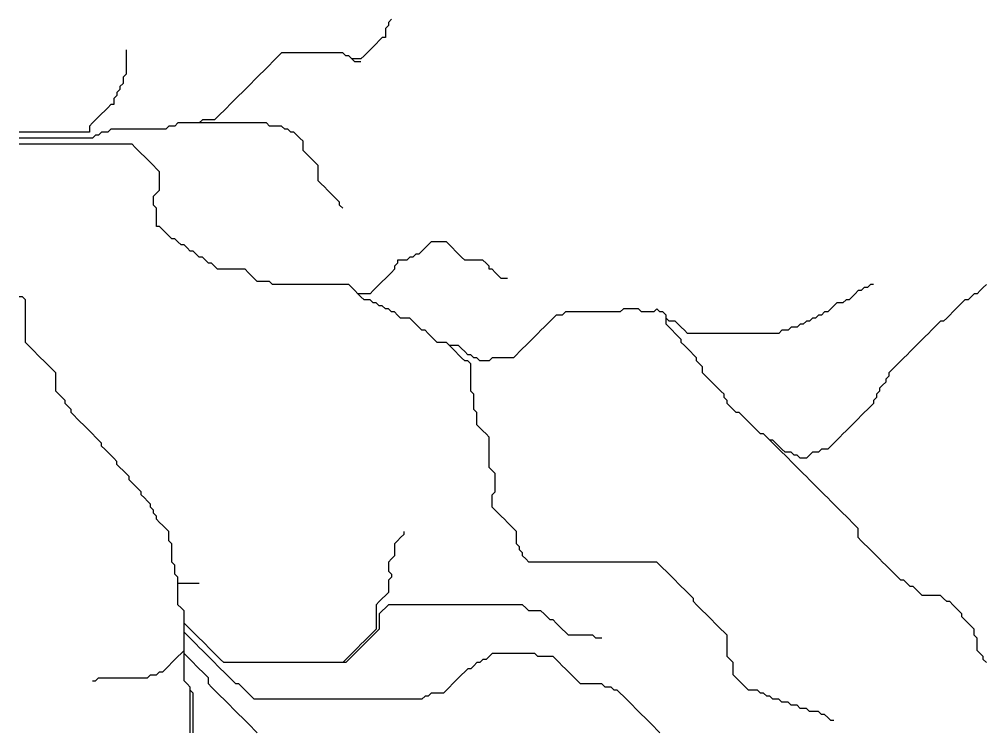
# Model space of a CAD drawing. Header units: metres. Extents: x 837475 to 838479, y 1189012 to 1191015.
# Drawn here: x 837475.1 to 837791.5, y 1190377 to 1190609.9 of the extents above; entities that cross this region are included whole.
import ezdxf

# ---------------------------------------------------------------- set-up
doc = ezdxf.new("R2010")
doc.units = ezdxf.units.M
doc.header["$MEASUREMENT"] = 0

msp = doc.modelspace()

# ---------------------------------------------------------------- linework, layer by layer
for points in [[(837597.08, 1190609.95, 1578.32), (837596.08, 1190608.95, 1577.71), (837596.08, 1190607.95, 1577.29), (837595.08, 1190606.95, 1576.72), (837595.08, 1190605.95, 1576.31), (837595.08, 1190604.95, 1576.05), (837595.08, 1190603.95, 1576), (837594.08, 1190603.95, 1576), (837593.08, 1190602.95, 1576), (837592.08, 1190601.95, 1575.91), (837591.08, 1190600.95, 1575.69), (837590.08, 1190599.95, 1575.46), (837589.09, 1190598.95, 1575.22), (837588.09, 1190597.95, 1574.99), (837587.09, 1190596.95, 1574.78), (837586.09, 1190596.95, 1574.67), (837585.09, 1190596.95, 1574.56), (837584.09, 1190596.95, 1574.45)], [(837510.11, 1190599.95, 1549.38), (837510.11, 1190598.95, 1548.82), (837510.11, 1190597.95, 1548.25), (837510.11, 1190596.95, 1547.68), (837510.11, 1190595.95, 1547.12), (837510.11, 1190594.95, 1546.55), (837510.11, 1190593.95, 1545.97), (837510.11, 1190592.95, 1545.4), (837510.11, 1190591.95, 1544.83), (837509.11, 1190590.95, 1544.02), (837509.11, 1190589.95, 1543.4), (837509.11, 1190588.95, 1542.8), (837508.11, 1190587.95, 1541.93), (837508.11, 1190586.95, 1541.29), (837507.11, 1190585.95, 1540.4), (837507.11, 1190584.96, 1539.77), (837506.11, 1190583.96, 1538.87), (837506.11, 1190582.96, 1538.3), (837506.11, 1190581.96, 1538.05), (837505.11, 1190581.96, 1538.01), (837504.11, 1190580.96, 1538), (837503.11, 1190579.96, 1537.84), (837502.11, 1190578.96, 1537.43), (837501.11, 1190577.96, 1536.98), (837500.12, 1190576.96, 1536.51), (837499.12, 1190575.96, 1535.89), (837498.12, 1190574.96, 1534.83), (837498.12, 1190573.96, 1534.18), (837498.12, 1190572.96, 1534.04), (837497.12, 1190572.96, 1534.04), (837496.12, 1190572.96, 1534.04), (837495.12, 1190572.96, 1534.03), (837494.12, 1190572.96, 1534.03), (837493.12, 1190572.96, 1534.03), (837492.12, 1190572.96, 1534.03), (837491.12, 1190572.96, 1534.03), (837490.12, 1190572.96, 1534.03), (837489.12, 1190572.96, 1534.02), (837488.12, 1190572.96, 1534.02), (837487.12, 1190572.96, 1534.02), (837486.12, 1190572.96, 1534.02), (837485.12, 1190572.96, 1534.02), (837484.12, 1190572.96, 1534.02), (837483.12, 1190572.96, 1534.01), (837482.12, 1190572.96, 1534.01), (837481.12, 1190572.96, 1534.01), (837480.12, 1190572.96, 1534.01), (837479.12, 1190572.96, 1534.01), (837478.12, 1190572.96, 1534.01), (837477.12, 1190572.96, 1534), (837476.12, 1190572.96, 1534), (837475.12, 1190572.96, 1534)], [(837584.09, 1190596.95, 1574.45), (837583.09, 1190597.95, 1574.32), (837582.09, 1190597.95, 1574.22), (837581.09, 1190598.95, 1574.09), (837580.09, 1190598.95, 1574.02), (837579.09, 1190598.95, 1574.01), (837578.09, 1190598.95, 1574), (837577.09, 1190598.95, 1574), (837576.09, 1190598.95, 1574), (837575.09, 1190598.95, 1573.98), (837574.09, 1190598.95, 1573.87), (837573.09, 1190598.95, 1573.66), (837572.09, 1190598.95, 1573.44), (837571.09, 1190598.95, 1573.22), (837570.09, 1190598.95, 1573), (837569.09, 1190598.95, 1572.78), (837568.09, 1190598.95, 1572.58), (837567.09, 1190598.95, 1572.42), (837566.09, 1190598.95, 1572.22), (837565.09, 1190598.95, 1572.04), (837564.09, 1190598.95, 1572), (837563.09, 1190598.95, 1571.97), (837562.09, 1190598.95, 1571.8), (837561.09, 1190598.95, 1571.49), (837560.1, 1190597.95, 1571.03), (837559.1, 1190596.95, 1570.37), (837558.1, 1190595.95, 1569.58), (837557.1, 1190594.95, 1568.69), (837556.1, 1190593.95, 1567.8), (837555.1, 1190592.95, 1566.93), (837554.1, 1190591.95, 1566.04), (837553.1, 1190590.95, 1565.18), (837552.1, 1190589.95, 1564.31), (837551.1, 1190588.95, 1563.44), (837550.1, 1190587.95, 1562.57), (837549.1, 1190586.95, 1561.71), (837548.1, 1190585.95, 1560.85), (837547.1, 1190584.96, 1559.94), (837546.1, 1190583.96, 1558.81), (837545.1, 1190582.96, 1557.51), (837544.1, 1190581.96, 1556.03), (837543.1, 1190580.96, 1554.5), (837542.1, 1190579.96, 1552.95), (837541.1, 1190578.96, 1551.44), (837540.1, 1190577.96, 1550.05), (837539.1, 1190576.96, 1548.83), (837538.1, 1190576.96, 1548.34), (837537.1, 1190576.96, 1548.02), (837536.1, 1190576.96, 1547.48), (837535.1, 1190576.96, 1546.88), (837534.1, 1190575.96, 1546.16)], [(837587.09, 1190595.95, 1574.8), (837586.09, 1190595.95, 1574.7), (837585.09, 1190595.95, 1574.6), (837584.09, 1190596.95, 1574.45)], [(837534.1, 1190575.96, 1546.16), (837533.1, 1190575.96, 1545.95), (837532.1, 1190575.96, 1545.58), (837531.1, 1190575.96, 1545.09), (837530.11, 1190575.96, 1544.59), (837529.11, 1190575.96, 1544.14), (837528.11, 1190575.96, 1543.78), (837527.11, 1190575.96, 1543.4), (837526.11, 1190574.96, 1542.89), (837525.11, 1190574.96, 1542.48), (837524.11, 1190574.96, 1542.1), (837523.11, 1190573.96, 1541.79), (837522.11, 1190573.96, 1541.53), (837521.11, 1190573.96, 1541.24), (837520.11, 1190573.96, 1540.97), (837519.11, 1190573.96, 1540.7), (837518.11, 1190573.96, 1540.44), (837517.11, 1190573.96, 1540.2), (837516.11, 1190573.96, 1539.99), (837515.11, 1190573.96, 1539.76), (837514.11, 1190573.96, 1539.54), (837513.11, 1190573.96, 1539.31), (837512.11, 1190573.96, 1539.08), (837511.11, 1190573.96, 1538.86), (837510.11, 1190573.96, 1538.63), (837509.11, 1190573.96, 1538.41), (837508.11, 1190573.96, 1538.18), (837507.11, 1190573.96, 1537.87), (837506.11, 1190573.96, 1537.39), (837505.11, 1190573.96, 1536.84), (837504.11, 1190572.96, 1536.03), (837503.11, 1190572.96, 1535.44), (837502.11, 1190572.96, 1534.87), (837501.11, 1190571.96, 1534.19), (837500.12, 1190571.96, 1534.04), (837499.12, 1190570.96, 1534.04), (837498.12, 1190570.96, 1534.04), (837497.12, 1190570.96, 1534.04), (837496.12, 1190570.96, 1534.04), (837495.12, 1190570.96, 1534.03), (837494.12, 1190570.96, 1534.03), (837493.12, 1190570.96, 1534.03), (837492.12, 1190570.96, 1534.03), (837491.12, 1190570.96, 1534.03), (837490.12, 1190570.96, 1534.03), (837489.12, 1190570.96, 1534.02), (837488.12, 1190570.96, 1534.02), (837487.12, 1190570.96, 1534.02), (837486.12, 1190570.96, 1534.02), (837485.12, 1190570.96, 1534.02), (837484.12, 1190570.96, 1534.02), (837483.12, 1190570.96, 1534.01), (837482.12, 1190570.96, 1534.01), (837481.12, 1190570.96, 1534.01), (837480.12, 1190570.96, 1534.01), (837479.12, 1190570.96, 1534.01), (837478.12, 1190570.96, 1534.01), (837477.12, 1190570.96, 1534), (837476.12, 1190570.96, 1534), (837475.12, 1190570.96, 1534)], [(837581.09, 1190547.97, 1570.33), (837580.09, 1190548.97, 1570.07), (837580.09, 1190549.97, 1570.01), (837579.09, 1190550.97, 1570.01), (837578.09, 1190551.97, 1570), (837577.09, 1190552.97, 1570), (837576.09, 1190553.97, 1570), (837575.09, 1190554.97, 1569.99), (837574.09, 1190555.97, 1569.8), (837573.09, 1190556.96, 1569.4), (837573.09, 1190557.96, 1569.1), (837573.09, 1190558.96, 1568.8), (837573.09, 1190559.96, 1568.51), (837573.09, 1190560.96, 1568.23), (837573.09, 1190561.96, 1568.06), (837572.09, 1190562.96, 1568), (837571.09, 1190563.96, 1568), (837570.09, 1190564.96, 1567.99), (837569.09, 1190565.96, 1567.71), (837568.09, 1190566.96, 1567.1), (837568.09, 1190567.96, 1566.67), (837568.09, 1190568.96, 1566.13), (837568.09, 1190569.96, 1565.47), (837567.09, 1190570.96, 1564.58), (837566.09, 1190571.96, 1563.96), (837565.09, 1190572.96, 1562.92), (837564.09, 1190572.96, 1562.26), (837563.09, 1190573.96, 1561.47), (837562.09, 1190573.96, 1560.91), (837561.09, 1190574.96, 1560.1), (837560.1, 1190574.96, 1559.53), (837559.1, 1190574.96, 1559.01), (837558.1, 1190574.96, 1558.52), (837557.1, 1190574.96, 1558.18), (837556.1, 1190575.96, 1557.85), (837555.1, 1190575.96, 1557.2), (837554.1, 1190575.96, 1556.55), (837553.1, 1190575.96, 1556.18), (837552.1, 1190575.96, 1555.88), (837551.1, 1190575.96, 1555.3), (837550.1, 1190575.96, 1554.66), (837549.1, 1190575.96, 1554.13), (837548.1, 1190575.96, 1553.55), (837547.1, 1190575.96, 1552.71), (837546.1, 1190575.96, 1552.2), (837545.1, 1190575.96, 1551.95), (837544.1, 1190575.96, 1551.45), (837543.1, 1190575.96, 1550.77), (837542.1, 1190575.96, 1550.22), (837541.1, 1190575.96, 1549.91), (837540.1, 1190575.96, 1549.29), (837539.1, 1190575.96, 1548.64), (837538.1, 1190575.96, 1548.19), (837537.1, 1190575.96, 1547.94), (837536.1, 1190575.96, 1547.36), (837535.1, 1190575.96, 1546.65), (837534.1, 1190575.96, 1546.16)], [(837586.09, 1190519.98, 1572), (837585.09, 1190520.98, 1572), (837584.09, 1190521.98, 1572), (837583.09, 1190522.98, 1571.93), (837582.09, 1190522.98, 1571.74), (837581.09, 1190522.98, 1571.52), (837580.09, 1190522.98, 1571.29), (837579.09, 1190522.98, 1571.07), (837578.09, 1190522.98, 1570.88), (837577.09, 1190522.98, 1570.67), (837576.09, 1190522.98, 1570.44), (837575.09, 1190522.98, 1570.22), (837574.09, 1190522.98, 1570.04), (837573.09, 1190522.98, 1569.86), (837572.09, 1190522.98, 1569.44), (837571.09, 1190522.98, 1568.94), (837570.09, 1190522.98, 1568.47), (837569.09, 1190522.98, 1568.07), (837568.09, 1190522.98, 1567.84), (837567.09, 1190522.98, 1567.54), (837566.09, 1190522.98, 1567.21), (837565.09, 1190522.98, 1566.89), (837564.09, 1190522.98, 1566.56), (837563.09, 1190522.98, 1566.15), (837562.09, 1190522.98, 1565.79), (837561.09, 1190522.98, 1565.48), (837560.1, 1190522.98, 1565.19), (837559.1, 1190522.98, 1564.93), (837558.1, 1190522.98, 1564.66), (837557.1, 1190523.98, 1564.29), (837556.1, 1190523.98, 1564.06), (837555.1, 1190523.98, 1563.8), (837554.1, 1190523.98, 1563.4), (837553.1, 1190523.98, 1563.01), (837552.1, 1190524.98, 1562.49), (837551.1, 1190525.98, 1561.85), (837550.1, 1190526.97, 1561), (837549.1, 1190527.97, 1560.19), (837548.1, 1190527.97, 1559.84), (837547.1, 1190527.97, 1559.58), (837546.1, 1190527.97, 1559.32), (837545.1, 1190527.97, 1559.05), (837544.1, 1190527.97, 1558.77), (837543.1, 1190527.97, 1558.5), (837542.1, 1190527.97, 1558.21), (837541.1, 1190527.97, 1557.86), (837540.1, 1190527.97, 1557.4), (837539.1, 1190528.97, 1556.68), (837538.1, 1190529.97, 1555.97), (837537.1, 1190529.97, 1555.47), (837536.1, 1190530.97, 1554.75), (837535.1, 1190531.97, 1554.02), (837534.1, 1190531.97, 1553.52), (837533.1, 1190532.97, 1552.79), (837532.1, 1190533.97, 1552.07), (837531.1, 1190533.97, 1551.56), (837530.11, 1190534.97, 1550.83), (837529.11, 1190535.97, 1550.11), (837528.11, 1190535.97, 1549.59), (837527.11, 1190536.97, 1548.86), (837526.11, 1190537.97, 1548.14), (837525.11, 1190537.97, 1547.61), (837524.11, 1190538.97, 1546.87), (837523.11, 1190539.97, 1546.11), (837522.11, 1190540.97, 1545.2), (837521.11, 1190541.97, 1544.29), (837520.11, 1190541.97, 1544.05), (837520.11, 1190542.97, 1544.01), (837520.11, 1190543.97, 1544.01), (837520.11, 1190544.97, 1544.01), (837520.11, 1190545.97, 1544), (837520.11, 1190546.97, 1544), (837520.11, 1190547.97, 1544), (837519.11, 1190548.97, 1544), (837519.11, 1190549.97, 1543.93), (837519.11, 1190550.97, 1543.67), (837519.11, 1190551.97, 1543.42), (837520.11, 1190552.97, 1543.08), (837521.11, 1190553.97, 1542.74), (837521.11, 1190554.97, 1542.46), (837521.11, 1190555.97, 1542.23), (837521.11, 1190556.96, 1542.05), (837521.11, 1190557.96, 1542), (837521.11, 1190558.96, 1542), (837521.11, 1190559.96, 1542), (837520.11, 1190560.96, 1542), (837519.11, 1190561.96, 1541.88), (837518.11, 1190562.96, 1541.56), (837517.11, 1190563.96, 1541.22), (837516.11, 1190564.96, 1540.88), (837515.11, 1190565.96, 1540.54), (837514.11, 1190566.96, 1540.19), (837513.11, 1190567.96, 1539.78), (837512.11, 1190568.96, 1539.36), (837511.11, 1190568.96, 1539.06), (837510.11, 1190568.96, 1538.76), (837509.11, 1190568.96, 1538.43), (837508.11, 1190568.96, 1538.03), (837507.11, 1190568.96, 1537.54), (837506.11, 1190568.96, 1537.01), (837505.11, 1190568.96, 1536.47), (837504.11, 1190568.96, 1535.91), (837503.11, 1190568.96, 1535.35), (837502.11, 1190568.96, 1534.78), (837501.11, 1190568.96, 1534.27), (837500.12, 1190568.96, 1534.04), (837499.12, 1190568.96, 1534.04), (837498.12, 1190568.96, 1534.04), (837497.12, 1190568.96, 1534.04), (837496.12, 1190568.96, 1534.04), (837495.12, 1190568.96, 1534.03), (837494.12, 1190568.96, 1534.03), (837493.12, 1190568.96, 1534.03), (837492.12, 1190568.96, 1534.03), (837491.12, 1190568.96, 1534.03), (837490.12, 1190568.96, 1534.03), (837489.12, 1190568.96, 1534.02), (837488.12, 1190568.96, 1534.02), (837487.12, 1190568.96, 1534.02), (837486.12, 1190568.96, 1534.02), (837485.12, 1190568.96, 1534.02), (837484.12, 1190568.96, 1534.02), (837483.12, 1190568.96, 1534.01), (837482.12, 1190568.96, 1534.01), (837481.12, 1190568.96, 1534.01), (837480.12, 1190568.96, 1534.01), (837479.12, 1190568.96, 1534.01), (837478.12, 1190568.96, 1534.01), (837477.12, 1190568.96, 1534), (837476.12, 1190568.96, 1534), (837475.12, 1190568.96, 1534)], [(837635.07, 1190524.98, 1586.23), (837634.07, 1190524.98, 1585.97), (837633.07, 1190524.98, 1585.65), (837632.07, 1190525.98, 1585.15), (837631.07, 1190526.97, 1584.65), (837630.07, 1190527.97, 1584.18), (837629.07, 1190527.97, 1584.04), (837629.07, 1190528.97, 1584), (837628.07, 1190529.97, 1584), (837627.07, 1190530.97, 1583.94), (837626.07, 1190530.97, 1583.81), (837625.07, 1190530.97, 1583.64), (837624.07, 1190530.97, 1583.48), (837623.07, 1190530.97, 1583.32), (837622.07, 1190530.97, 1583.16), (837621.07, 1190530.97, 1583.02), (837620.07, 1190531.97, 1582.82), (837619.08, 1190532.97, 1582.62), (837618.08, 1190533.97, 1582.43), (837617.08, 1190534.97, 1582.23), (837616.08, 1190535.97, 1581.92), (837615.08, 1190536.97, 1581.29), (837614.08, 1190536.97, 1580.83), (837613.08, 1190536.97, 1580.38), (837612.08, 1190536.97, 1579.98), (837611.08, 1190536.97, 1579.49), (837610.08, 1190536.97, 1579.04), (837609.08, 1190535.97, 1578.43), (837608.08, 1190534.97, 1577.8), (837607.08, 1190533.97, 1577.2), (837606.08, 1190532.97, 1576.6), (837605.08, 1190532.97, 1576.2), (837604.08, 1190531.97, 1575.65), (837603.08, 1190531.97, 1575.32), (837602.08, 1190530.97, 1574.82), (837601.08, 1190530.97, 1574.47), (837600.08, 1190530.97, 1574.16), (837599.08, 1190530.97, 1574.02), (837599.08, 1190529.97, 1574), (837598.08, 1190528.97, 1574), (837598.08, 1190527.97, 1574), (837597.08, 1190526.97, 1573.99), (837596.08, 1190525.98, 1573.86), (837595.08, 1190524.98, 1573.59), (837594.08, 1190523.98, 1573.31), (837593.08, 1190522.98, 1573.03), (837592.08, 1190521.98, 1572.76), (837591.08, 1190520.98, 1572.48), (837590.08, 1190519.98, 1572.21), (837589.09, 1190519.98, 1572.05), (837588.09, 1190519.98, 1572.01), (837587.09, 1190519.98, 1572.01), (837586.09, 1190519.98, 1572)], [(837616.08, 1190502.98, 1576.57), (837615.08, 1190503.98, 1576.19), (837614.08, 1190503.98, 1576.02), (837613.08, 1190503.98, 1575.89), (837612.08, 1190503.98, 1575.75), (837611.08, 1190504.98, 1575.55), (837610.08, 1190505.98, 1575.36), (837609.08, 1190506.98, 1575.16), (837608.08, 1190507.98, 1574.97), (837607.08, 1190507.98, 1574.83), (837606.08, 1190508.98, 1574.63), (837605.08, 1190509.98, 1574.44), (837604.08, 1190510.98, 1574.24), (837603.08, 1190511.98, 1574.03), (837602.08, 1190511.98, 1573.94), (837601.08, 1190511.98, 1573.82), (837600.08, 1190511.98, 1573.7), (837599.08, 1190512.98, 1573.52), (837598.08, 1190513.98, 1573.35), (837597.08, 1190513.98, 1573.22), (837596.08, 1190514.98, 1573.05), (837595.08, 1190514.98, 1572.92), (837594.08, 1190515.98, 1572.75), (837593.08, 1190515.98, 1572.62), (837592.08, 1190516.98, 1572.45), (837591.08, 1190516.98, 1572.32), (837590.08, 1190517.98, 1572.15), (837589.09, 1190517.98, 1572.04), (837588.09, 1190517.98, 1572.01), (837587.09, 1190518.98, 1572.01), (837586.09, 1190519.98, 1572)], [(837755.03, 1190522.98, 1640.16), (837754.03, 1190522.98, 1639.61), (837753.03, 1190521.98, 1638.8), (837752.03, 1190521.98, 1638.23), (837751.03, 1190520.98, 1637.36), (837750.03, 1190520.98, 1636.72), (837749.03, 1190519.98, 1635.8), (837748.03, 1190518.98, 1634.85), (837747.03, 1190517.98, 1633.9), (837746.03, 1190517.98, 1633.2), (837745.03, 1190516.98, 1632.22), (837744.03, 1190516.98, 1631.51), (837743.03, 1190516.98, 1630.8), (837742.03, 1190515.98, 1629.9), (837741.03, 1190514.98, 1629.25), (837740.03, 1190513.98, 1628.56), (837739.03, 1190513.98, 1628.06), (837738.04, 1190512.98, 1627.37), (837737.04, 1190512.98, 1626.89), (837736.04, 1190511.98, 1626.2), (837735.04, 1190511.98, 1625.7), (837734.04, 1190510.98, 1624.99), (837733.04, 1190510.98, 1624.48), (837732.04, 1190509.98, 1623.88), (837731.04, 1190509.98, 1623.49), (837730.04, 1190508.98, 1622.92), (837729.04, 1190508.98, 1622.51), (837728.04, 1190508.98, 1622.14), (837727.04, 1190507.98, 1621.63), (837726.04, 1190507.98, 1621.24), (837725.04, 1190507.98, 1620.89), (837724.04, 1190506.98, 1620.41), (837723.04, 1190506.98, 1619.99), (837722.04, 1190506.98, 1619.56), (837721.04, 1190506.98, 1619.12), (837720.04, 1190506.98, 1618.68), (837719.04, 1190506.98, 1618.24), (837718.04, 1190506.98, 1617.78), (837717.04, 1190506.98, 1617.31), (837716.04, 1190506.98, 1616.84), (837715.04, 1190506.98, 1616.37), (837714.04, 1190506.98, 1615.87), (837713.04, 1190506.98, 1615.26), (837712.04, 1190506.98, 1614.59), (837711.04, 1190506.98, 1613.91), (837710.04, 1190506.98, 1613.17), (837709.04, 1190506.98, 1612.41), (837708.05, 1190506.98, 1611.68), (837707.05, 1190506.98, 1610.97), (837706.05, 1190506.98, 1610.2), (837705.05, 1190506.98, 1609.15), (837704.05, 1190506.98, 1607.9), (837703.05, 1190506.98, 1606.57), (837702.05, 1190506.98, 1605.33), (837701.05, 1190506.98, 1604.08), (837700.05, 1190506.98, 1602.75), (837699.05, 1190506.98, 1602.13), (837698.05, 1190506.98, 1601.9), (837697.05, 1190506.98, 1601.55), (837696.05, 1190506.98, 1601.17), (837695.05, 1190506.98, 1600.82), (837694.05, 1190506.98, 1600.55), (837693.05, 1190507.98, 1600.2), (837692.05, 1190508.98, 1600.01), (837691.05, 1190509.98, 1599.98), (837690.05, 1190510.98, 1599.73), (837689.05, 1190510.98, 1599.29), (837688.05, 1190510.98, 1598.88), (837687.05, 1190511.98, 1598.5)], [(837792.02, 1190522.98, 1655.52), (837791.02, 1190521.98, 1654.43), (837790.02, 1190520.98, 1653.67), (837789.02, 1190519.98, 1652.91), (837788.02, 1190519.98, 1652.39), (837787.02, 1190518.98, 1651.67), (837786.02, 1190517.98, 1650.87), (837785.02, 1190517.98, 1650.36), (837784.02, 1190516.98, 1650.02), (837783.02, 1190515.98, 1649.75), (837782.02, 1190514.98, 1649.12), (837781.02, 1190513.98, 1648.51), (837780.02, 1190512.98, 1648.07), (837779.02, 1190511.98, 1647.7), (837778.02, 1190510.98, 1647.05), (837777.02, 1190510.98, 1646.63), (837776.02, 1190509.98, 1646.09), (837775.02, 1190508.98, 1645.59), (837774.02, 1190507.98, 1644.96), (837773.02, 1190506.98, 1644.34), (837772.02, 1190505.98, 1643.76), (837771.02, 1190504.98, 1643.19), (837770.02, 1190503.98, 1642.62), (837769.02, 1190502.98, 1642.02), (837768.02, 1190501.98, 1641.42), (837767.03, 1190500.98, 1640.84), (837766.03, 1190499.98, 1640.26), (837765.03, 1190498.98, 1639.72), (837764.03, 1190497.98, 1639.07), (837763.03, 1190496.98, 1638.39), (837762.03, 1190495.99, 1637.69), (837761.03, 1190494.99, 1637), (837760.03, 1190493.99, 1636.4), (837760.03, 1190492.99, 1636.09), (837759.03, 1190491.99, 1635.92), (837759.03, 1190490.99, 1635.54), (837758.03, 1190489.99, 1634.89), (837757.03, 1190488.99, 1634.28), (837757.03, 1190487.99, 1633.85), (837756.03, 1190486.99, 1633.29), (837756.03, 1190485.99, 1632.87), (837755.03, 1190484.99, 1632.28), (837755.03, 1190483.99, 1631.89), (837754.03, 1190482.99, 1631.38), (837753.03, 1190481.99, 1630.89), (837752.03, 1190480.99, 1630.31), (837751.03, 1190479.99, 1629.54), (837750.03, 1190478.99, 1628.68), (837749.03, 1190477.99, 1627.79), (837748.03, 1190476.99, 1626.9), (837747.03, 1190475.99, 1626.06), (837746.03, 1190474.99, 1625.31), (837745.03, 1190473.99, 1624.57), (837744.03, 1190472.99, 1623.76), (837743.03, 1190471.99, 1622.75), (837742.03, 1190470.99, 1621.75), (837741.03, 1190469.99, 1620.82), (837740.03, 1190468.99, 1619.99), (837739.03, 1190468.99, 1619.37), (837738.04, 1190468.99, 1618.81), (837737.04, 1190467.99, 1617.97), (837736.04, 1190467.99, 1617.34), (837735.04, 1190467.99, 1616.79), (837734.04, 1190467, 1616.13), (837733.04, 1190466, 1615.84), (837732.04, 1190466, 1615.37), (837731.04, 1190466, 1614.89), (837730.04, 1190467, 1614.45), (837729.04, 1190467, 1614.2), (837728.04, 1190467.99, 1614), (837727.04, 1190467.99, 1613.82), (837726.04, 1190467.99, 1613.41), (837725.04, 1190468.99, 1612.82), (837724.04, 1190469.99, 1612.25), (837723.04, 1190470.99, 1611.93), (837722.04, 1190471.99, 1611.44), (837721.04, 1190471.99, 1611.04)], [(837527.11, 1190425.01, 1552.15), (837527.11, 1190426.01, 1552.15), (837527.11, 1190427.01, 1552.15), (837526.11, 1190428.01, 1552.12), (837526.11, 1190429.01, 1552.11), (837526.11, 1190430.01, 1552.1), (837526.11, 1190431.01, 1552.1), (837525.11, 1190432.01, 1552.09), (837525.11, 1190433.01, 1552.06), (837525.11, 1190434.01, 1552.05), (837525.11, 1190435.01, 1552.04), (837525.11, 1190436.01, 1552.03), (837525.11, 1190437.01, 1552.02), (837525.11, 1190438, 1552.01), (837524.11, 1190439, 1552.01), (837524.11, 1190440, 1552.01), (837524.11, 1190441, 1552.01), (837524.11, 1190442, 1552), (837523.11, 1190443, 1552), (837522.11, 1190444, 1552), (837521.11, 1190445, 1552), (837520.11, 1190446, 1551.78), (837520.11, 1190447, 1551.25), (837519.11, 1190448, 1550.47), (837519.11, 1190449, 1550.21), (837518.11, 1190450, 1550.09), (837518.11, 1190451, 1550.09), (837517.11, 1190452, 1550.08), (837516.11, 1190453, 1550.08), (837515.11, 1190454, 1550.07), (837515.11, 1190455, 1550.07), (837514.11, 1190456, 1550.07), (837513.11, 1190457, 1550.07), (837512.11, 1190458, 1550.06), (837511.11, 1190459, 1550.06), (837511.11, 1190460, 1550.06), (837510.11, 1190461, 1550.06), (837509.11, 1190462, 1550.06), (837508.11, 1190463, 1550.05), (837507.11, 1190464, 1550.05), (837507.11, 1190465, 1550.05), (837506.11, 1190466, 1550.05), (837505.11, 1190467, 1550.04), (837504.11, 1190467.99, 1550.04), (837503.11, 1190468.99, 1550.04), (837502.11, 1190469.99, 1550.04), (837502.11, 1190470.99, 1550.04), (837501.11, 1190471.99, 1550.03), (837500.12, 1190472.99, 1550.03), (837499.12, 1190473.99, 1550.03), (837498.12, 1190474.99, 1550.03), (837497.12, 1190475.99, 1550.02), (837496.12, 1190476.99, 1550.02), (837495.12, 1190477.99, 1550.02), (837494.12, 1190478.99, 1550.02), (837493.12, 1190479.99, 1550.01), (837492.12, 1190480.99, 1550.01), (837492.12, 1190481.99, 1550.01), (837491.12, 1190482.99, 1550.01), (837490.12, 1190483.99, 1550), (837490.12, 1190484.99, 1550), (837489.12, 1190485.99, 1550), (837488.12, 1190486.99, 1549.99), (837487.12, 1190487.99, 1549.9), (837487.12, 1190488.99, 1549.74), (837487.12, 1190489.99, 1549.56), (837487.12, 1190490.99, 1549.37), (837487.12, 1190491.99, 1549.19), (837487.12, 1190492.99, 1549.01), (837487.12, 1190493.99, 1548.83), (837486.12, 1190494.99, 1548.6), (837485.12, 1190495.99, 1548.39), (837484.12, 1190496.98, 1548.21), (837483.12, 1190497.98, 1547.93), (837482.12, 1190498.98, 1547.15), (837481.12, 1190499.98, 1546.21), (837480.12, 1190500.98, 1545.24), (837479.12, 1190501.98, 1544.27), (837478.12, 1190502.98, 1543.3), (837477.12, 1190503.98, 1542.43), (837477.12, 1190504.98, 1542.09), (837477.12, 1190505.98, 1541.75), (837477.12, 1190506.98, 1541.4), (837477.12, 1190507.98, 1541.05), (837477.12, 1190508.98, 1540.7), (837477.12, 1190509.98, 1540.35), (837477.12, 1190510.98, 1540.02), (837477.12, 1190511.98, 1539.71), (837477.12, 1190512.98, 1539.4), (837477.12, 1190513.98, 1539.1), (837477.12, 1190514.98, 1538.8), (837477.12, 1190515.98, 1538.53), (837477.12, 1190516.98, 1538.28), (837477.12, 1190517.98, 1538.12), (837476.12, 1190518.98, 1538.03), (837475.12, 1190518.98, 1538.03)], [(837687.05, 1190511.98, 1598.5), (837687.05, 1190512.98, 1598.29), (837686.05, 1190513.98, 1598.05), (837685.05, 1190513.98, 1598.03), (837684.05, 1190514.98, 1598), (837683.05, 1190513.98, 1598), (837682.05, 1190513.98, 1597.91), (837681.05, 1190513.98, 1597.63), (837680.05, 1190513.98, 1597.3), (837679.05, 1190513.98, 1597.03), (837678.06, 1190514.98, 1596.64), (837677.06, 1190514.98, 1596.36), (837676.06, 1190514.98, 1596.16), (837675.06, 1190514.98, 1596.04), (837674.06, 1190514.98, 1596.01), (837673.06, 1190514.98, 1596.01), (837672.06, 1190513.98, 1596.01), (837671.06, 1190513.98, 1596.01), (837670.06, 1190513.98, 1596.01), (837669.06, 1190513.98, 1596), (837668.06, 1190513.98, 1596), (837667.06, 1190513.98, 1596), (837666.06, 1190513.98, 1595.96), (837665.06, 1190513.98, 1595.75), (837664.06, 1190513.98, 1595.53), (837663.06, 1190513.98, 1595.29), (837662.06, 1190513.98, 1595.03), (837661.06, 1190513.98, 1594.76), (837660.06, 1190513.98, 1594.49), (837659.06, 1190513.98, 1594.2), (837658.06, 1190513.98, 1593.8), (837657.06, 1190513.98, 1593.2), (837656.06, 1190513.98, 1592.6), (837655.06, 1190513.98, 1592.15), (837654.06, 1190513.98, 1592), (837653.06, 1190512.98, 1591.83), (837652.06, 1190512.98, 1591.61), (837651.06, 1190512.98, 1591.39), (837650.06, 1190511.98, 1591.09), (837649.07, 1190510.98, 1590.79), (837648.07, 1190509.98, 1590.49), (837647.07, 1190508.98, 1590.15), (837646.07, 1190507.98, 1589.42), (837645.07, 1190506.98, 1588.37), (837644.07, 1190505.98, 1587.26), (837643.07, 1190504.98, 1586.11), (837642.07, 1190503.98, 1584.96), (837641.07, 1190502.98, 1583.81), (837640.07, 1190501.98, 1582.68), (837639.07, 1190500.98, 1582.05), (837638.07, 1190499.98, 1581.91), (837637.07, 1190498.98, 1581.41), (837636.07, 1190498.98, 1580.97), (837635.07, 1190498.98, 1580.54), (837634.07, 1190498.98, 1580.15), (837633.07, 1190498.98, 1579.83), (837632.07, 1190498.98, 1579.47), (837631.07, 1190498.98, 1579.12), (837630.07, 1190498.98, 1578.77), (837629.07, 1190497.98, 1578.3), (837628.07, 1190497.98, 1578.06), (837627.07, 1190497.98, 1578.01), (837626.07, 1190497.98, 1578.01), (837625.07, 1190498.98, 1578.01), (837624.07, 1190498.98, 1578), (837623.07, 1190499.98, 1578), (837622.07, 1190499.98, 1578), (837621.07, 1190500.98, 1577.99), (837620.07, 1190501.98, 1577.79), (837619.08, 1190502.98, 1577.4), (837618.08, 1190502.98, 1577.12), (837617.08, 1190502.98, 1576.84), (837616.08, 1190502.98, 1576.57)], [(837721.04, 1190471.99, 1611.04), (837720.04, 1190472.99, 1610.5), (837719.04, 1190473.99, 1610.1), (837718.04, 1190473.99, 1610.02), (837717.04, 1190474.99, 1609.99), (837716.04, 1190475.99, 1609.56), (837715.04, 1190476.99, 1608.68), (837714.04, 1190477.99, 1608.21), (837713.04, 1190478.99, 1608.11), (837712.04, 1190479.99, 1608.05), (837711.04, 1190480.99, 1608.01), (837710.04, 1190480.99, 1608), (837709.04, 1190481.99, 1607.99), (837708.05, 1190482.99, 1607.72), (837707.05, 1190483.99, 1607.04), (837707.05, 1190484.99, 1606.69), (837706.05, 1190485.99, 1606.26), (837706.05, 1190486.99, 1606.12), (837705.05, 1190487.99, 1606.02), (837704.05, 1190488.99, 1605.95), (837703.05, 1190489.99, 1605.43), (837702.05, 1190490.99, 1604.68), (837701.05, 1190491.99, 1604.12), (837700.05, 1190492.99, 1603.72), (837699.05, 1190493.99, 1602.97), (837699.05, 1190494.99, 1602.41), (837699.05, 1190495.99, 1602.2), (837698.05, 1190496.98, 1602.07), (837697.05, 1190497.98, 1602.04), (837697.05, 1190498.98, 1602), (837696.05, 1190499.98, 1601.95), (837695.05, 1190500.98, 1601.67), (837694.05, 1190501.98, 1601.35), (837693.05, 1190502.98, 1601.04), (837692.05, 1190503.98, 1600.77), (837692.05, 1190504.98, 1600.57), (837691.05, 1190505.98, 1600.3), (837690.05, 1190506.98, 1600.02), (837689.05, 1190507.98, 1599.69), (837688.05, 1190508.98, 1599.31), (837687.05, 1190509.98, 1598.97), (837687.05, 1190510.98, 1598.73), (837687.05, 1190511.98, 1598.5)], [(837742.03, 1190380.02, 1618.18), (837741.03, 1190380.02, 1617.91), (837740.03, 1190381.02, 1617.07), (837739.03, 1190382.02, 1616.47), (837738.04, 1190382.02, 1616.1), (837737.04, 1190383.02, 1615.68), (837736.04, 1190383.02, 1615.04), (837735.04, 1190383.02, 1614.49), (837734.04, 1190383.02, 1614.22), (837733.04, 1190384.02, 1613.7), (837732.04, 1190384.02, 1612.84), (837731.04, 1190384.02, 1612.58), (837730.04, 1190385.02, 1612.52), (837729.04, 1190385.02, 1612.46), (837728.04, 1190385.02, 1611.73), (837727.04, 1190386.02, 1610.83), (837726.04, 1190386.02, 1610.31), (837725.04, 1190386.02, 1610.06), (837724.04, 1190387.02, 1608.95), (837723.04, 1190387.02, 1608.23), (837722.04, 1190387.02, 1607.81), (837721.04, 1190388.02, 1606.82), (837720.04, 1190388.02, 1606.19), (837719.04, 1190389.02, 1605.42), (837718.04, 1190389.02, 1604.59), (837717.04, 1190390.02, 1603.75), (837716.04, 1190390.02, 1602.93), (837715.04, 1190390.02, 1602.2), (837714.04, 1190390.02, 1601.73), (837713.04, 1190391.02, 1601.14), (837712.04, 1190392.02, 1600.51), (837711.04, 1190393.02, 1599.94), (837710.04, 1190394.02, 1599.45), (837709.04, 1190395.02, 1599.02), (837709.04, 1190396.02, 1598.74), (837709.04, 1190397.02, 1598.47), (837709.04, 1190398.02, 1598.22), (837709.04, 1190399.02, 1598.02), (837708.05, 1190400.02, 1597.76), (837707.05, 1190401.02, 1597.31), (837707.05, 1190402.02, 1597.01), (837707.05, 1190403.02, 1596.71), (837707.05, 1190404.02, 1596.41), (837707.05, 1190405.02, 1596.15), (837707.05, 1190406.02, 1596.02), (837707.05, 1190407.02, 1596.01), (837707.05, 1190408.01, 1596), (837706.05, 1190409.01, 1596), (837705.05, 1190410.01, 1596), (837704.05, 1190411.01, 1596), (837703.05, 1190412.01, 1595.88), (837702.05, 1190413.01, 1595.62), (837701.05, 1190414.01, 1595.33), (837700.05, 1190415.01, 1595.05), (837699.05, 1190416.01, 1594.77), (837698.05, 1190417.01, 1594.49), (837697.05, 1190418.01, 1594.22), (837696.05, 1190419.01, 1594.03), (837696.05, 1190420.01, 1594), (837695.05, 1190421.01, 1593.99), (837694.05, 1190422.01, 1593.94), (837693.05, 1190423.01, 1593.85), (837692.05, 1190424.01, 1593.76), (837691.05, 1190425.01, 1593.68), (837690.05, 1190426.01, 1593.59), (837689.05, 1190427.01, 1593.5), (837688.05, 1190428.01, 1593.42), (837687.05, 1190429.01, 1593.33), (837686.05, 1190430.01, 1593.24), (837685.05, 1190431.01, 1593.15), (837684.05, 1190432.01, 1593.07), (837683.05, 1190432.01, 1593.02), (837682.05, 1190432.01, 1592.96), (837681.05, 1190432.01, 1592.91), (837680.05, 1190432.01, 1592.86), (837679.05, 1190432.01, 1592.81), (837678.06, 1190432.01, 1592.76), (837677.06, 1190432.01, 1592.71), (837676.06, 1190432.01, 1592.66), (837675.06, 1190432.01, 1592.61), (837674.06, 1190432.01, 1592.56), (837673.06, 1190432.01, 1592.51), (837672.06, 1190432.01, 1592.46), (837671.06, 1190432.01, 1592.41), (837670.06, 1190432.01, 1592.36), (837669.06, 1190432.01, 1592.31), (837668.06, 1190432.01, 1592.26), (837667.06, 1190432.01, 1592.21), (837666.06, 1190432.01, 1592.17), (837665.06, 1190432.01, 1592.12), (837664.06, 1190432.01, 1592.07), (837663.06, 1190432.01, 1591.97), (837662.06, 1190432.01, 1591.65), (837661.06, 1190432.01, 1591.15), (837660.06, 1190432.01, 1590.6), (837659.06, 1190432.01, 1590.12), (837658.06, 1190432.01, 1589.9), (837657.06, 1190432.01, 1589.77), (837656.06, 1190432.01, 1589.65), (837655.06, 1190432.01, 1589.53), (837654.06, 1190432.01, 1589.41), (837653.06, 1190432.01, 1589.29), (837652.06, 1190432.01, 1589.17), (837651.06, 1190432.01, 1589.04), (837650.06, 1190432.01, 1588.92), (837649.07, 1190432.01, 1588.8), (837648.07, 1190432.01, 1588.68), (837647.07, 1190432.01, 1588.56), (837646.07, 1190432.01, 1588.43), (837645.07, 1190432.01, 1588.31), (837644.07, 1190432.01, 1588.19), (837643.07, 1190432.01, 1588.05), (837642.07, 1190432.01, 1587.82), (837641.07, 1190433.01, 1587.5), (837640.07, 1190434.01, 1587.25), (837640.07, 1190435.01, 1587.07), (837639.07, 1190436.01, 1586.85), (837639.07, 1190437.01, 1586.64), (837638.07, 1190438, 1586.43), (837638.07, 1190439, 1586.22), (837638.07, 1190440, 1586.06), (837638.07, 1190441, 1586.02), (837638.07, 1190442, 1586.01), (837637.07, 1190443, 1586.01), (837636.07, 1190444, 1586), (837635.07, 1190445, 1586), (837634.07, 1190446, 1586), (837633.07, 1190447, 1585.99), (837632.07, 1190448, 1585.8), (837631.07, 1190449, 1585.46), (837630.07, 1190450, 1585.17), (837630.07, 1190451, 1585.02), (837630.07, 1190452, 1584.87), (837630.07, 1190453, 1584.73), (837630.07, 1190454, 1584.6), (837631.07, 1190455, 1584.41), (837631.07, 1190456, 1584.27), (837631.07, 1190457, 1584.14), (837631.07, 1190458, 1584.03), (837631.07, 1190459, 1584), (837631.07, 1190460, 1584), (837631.07, 1190461, 1584), (837630.07, 1190462, 1583.99), (837629.07, 1190463, 1583.87), (837629.07, 1190464, 1583.67), (837629.07, 1190465, 1583.45), (837629.07, 1190466, 1583.24), (837629.07, 1190467, 1583.02), (837629.07, 1190467.99, 1582.8), (837629.07, 1190468.99, 1582.58), (837629.07, 1190469.99, 1582.37), (837629.07, 1190470.99, 1582.17), (837629.07, 1190471.99, 1582.03), (837629.07, 1190472.99, 1582), (837628.07, 1190473.99, 1582), (837627.07, 1190474.99, 1581.88), (837626.07, 1190475.99, 1581.66), (837625.07, 1190476.99, 1581.44), (837625.07, 1190477.99, 1581.32), (837625.07, 1190478.99, 1581.19), (837625.07, 1190479.99, 1581.07), (837625.07, 1190480.99, 1580.95), (837624.07, 1190481.99, 1580.77), (837624.07, 1190482.99, 1580.65), (837624.07, 1190483.99, 1580.52), (837624.07, 1190484.99, 1580.39), (837624.07, 1190485.99, 1580.27), (837624.07, 1190486.99, 1580.14), (837623.07, 1190487.99, 1579.93), (837623.07, 1190488.99, 1579.69), (837623.07, 1190489.99, 1579.42), (837623.07, 1190490.99, 1579.16), (837623.07, 1190491.99, 1578.9), (837623.07, 1190492.99, 1578.64), (837623.07, 1190493.99, 1578.38), (837623.07, 1190494.99, 1578.13), (837623.07, 1190495.99, 1578.02), (837623.07, 1190496.98, 1578), (837622.07, 1190497.98, 1578), (837621.07, 1190497.98, 1578), (837620.07, 1190498.98, 1578), (837619.08, 1190499.98, 1577.84), (837618.08, 1190500.98, 1577.43), (837617.08, 1190501.98, 1576.99), (837616.08, 1190502.98, 1576.57)], [(837792.02, 1190399.02, 1640.51), (837791.02, 1190400.02, 1640.21), (837791.02, 1190401.02, 1640.05), (837790.02, 1190402.02, 1639.95), (837789.02, 1190403.02, 1639.65), (837789.02, 1190404.02, 1639.44), (837789.02, 1190405.02, 1639.22), (837789.02, 1190406.02, 1639), (837789.02, 1190407.02, 1638.79), (837788.02, 1190408.01, 1638.47), (837788.02, 1190409.01, 1638.24), (837788.02, 1190410.01, 1638.07), (837787.02, 1190411.01, 1637.96), (837786.02, 1190412.01, 1637.6), (837785.02, 1190413.01, 1637.09), (837784.02, 1190414.01, 1636.63), (837784.02, 1190415.01, 1636.32), (837783.02, 1190416.01, 1635.99), (837782.02, 1190417.01, 1635.52), (837781.02, 1190418.01, 1634.9), (837780.02, 1190419.01, 1634.35), (837779.02, 1190419.01, 1634.11), (837778.02, 1190420.01, 1633.98), (837777.02, 1190421.01, 1633.72), (837776.02, 1190421.01, 1633.41), (837775.02, 1190421.01, 1633.09), (837774.02, 1190421.01, 1632.77), (837773.02, 1190421.01, 1632.47), (837772.02, 1190421.01, 1632.22), (837771.02, 1190421.01, 1632.12), (837770.02, 1190422.01, 1632.01), (837769.02, 1190423.01, 1631.96), (837768.02, 1190424.01, 1631.58), (837767.03, 1190424.01, 1631.19), (837766.03, 1190425.01, 1630.64), (837765.03, 1190426.01, 1630.14), (837764.03, 1190426.01, 1630.03), (837763.03, 1190427.01, 1629.94), (837762.03, 1190428.01, 1629.52), (837761.03, 1190429.01, 1629.01), (837760.03, 1190430.01, 1628.52), (837759.03, 1190431.01, 1628.13), (837758.03, 1190432.01, 1627.87), (837757.03, 1190433.01, 1627.4), (837756.03, 1190434.01, 1626.89), (837755.03, 1190435.01, 1626.4), (837754.03, 1190436.01, 1626.05), (837753.03, 1190437.01, 1625.83), (837752.03, 1190438, 1625.4), (837751.03, 1190439, 1624.98), (837750.03, 1190440, 1624.63), (837750.03, 1190441, 1624.41), (837750.03, 1190442, 1624.19), (837750.03, 1190443, 1624.06), (837749.03, 1190444, 1623.95), (837748.03, 1190445, 1623.56), (837747.03, 1190446, 1623.06), (837746.03, 1190447, 1622.57), (837745.03, 1190448, 1622.14), (837744.03, 1190449, 1621.81), (837743.03, 1190450, 1621.38), (837742.03, 1190451, 1620.93), (837741.03, 1190452, 1620.5), (837740.03, 1190453, 1620.03), (837739.03, 1190454, 1619.52), (837738.04, 1190455, 1619.02), (837737.04, 1190456, 1618.51), (837736.04, 1190457, 1618.02), (837735.04, 1190458, 1617.52), (837734.04, 1190459, 1617.03), (837733.04, 1190460, 1616.54), (837732.04, 1190461, 1616.07), (837731.04, 1190462, 1615.67), (837730.04, 1190463, 1615.29), (837729.04, 1190464, 1614.91), (837728.04, 1190465, 1614.53), (837727.04, 1190466, 1614.14), (837726.04, 1190467, 1613.66), (837725.04, 1190467.99, 1613.09), (837724.04, 1190468.99, 1612.53), (837723.04, 1190469.99, 1612.04), (837722.04, 1190470.99, 1611.6), (837721.04, 1190471.99, 1611.04)], [(837601.08, 1190442, 1576.05), (837601.08, 1190441, 1576.01), (837600.08, 1190440, 1576.01), (837599.08, 1190439, 1576.01), (837598.08, 1190438, 1576.01), (837598.08, 1190437.01, 1576.01), (837598.08, 1190436.01, 1576), (837598.08, 1190435.01, 1576), (837598.08, 1190434.01, 1576), (837597.08, 1190433.01, 1575.99), (837596.08, 1190432.01, 1575.72), (837596.08, 1190431.01, 1575.31), (837596.08, 1190430.01, 1574.95), (837596.08, 1190429.01, 1574.66), (837597.08, 1190428.01, 1574.27), (837597.08, 1190427.01, 1574.13), (837596.08, 1190426.01, 1574.02), (837596.08, 1190425.01, 1574.01), (837596.08, 1190424.01, 1574.01), (837596.08, 1190423.01, 1574), (837596.08, 1190422.01, 1574), (837595.08, 1190421.01, 1574), (837594.08, 1190420.01, 1574), (837593.08, 1190419.01, 1573.89), (837592.08, 1190418.01, 1573.56), (837592.08, 1190417.01, 1573.3), (837592.08, 1190416.01, 1573.03), (837592.08, 1190415.01, 1572.77), (837592.08, 1190414.01, 1572.51), (837592.08, 1190413.01, 1572.27), (837592.08, 1190412.01, 1572.08), (837592.08, 1190411.01, 1572.01), (837592.08, 1190410.01, 1572), (837591.08, 1190409.01, 1571.97), (837590.08, 1190408.01, 1571.72), (837589.09, 1190407.02, 1571.42), (837588.09, 1190406.02, 1571.11), (837587.09, 1190405.02, 1570.8), (837586.09, 1190404.02, 1570.49), (837585.09, 1190403.02, 1570.16), (837584.09, 1190402.02, 1569.5), (837583.09, 1190401.02, 1568.48), (837582.09, 1190400.02, 1567.62), (837581.09, 1190399.02, 1566.96)], [(837529.11, 1190412.01, 1554.01), (837529.11, 1190413.01, 1554.01), (837529.11, 1190414.01, 1554), (837529.11, 1190415.01, 1554), (837529.11, 1190416.01, 1554), (837528.11, 1190417.01, 1554), (837527.11, 1190418.01, 1553.86), (837527.11, 1190419.01, 1553.59), (837527.11, 1190420.01, 1553.3), (837527.11, 1190421.01, 1553.01), (837527.11, 1190422.01, 1552.72), (837527.11, 1190423.01, 1552.43), (837527.11, 1190424.01, 1552.2), (837527.11, 1190425.01, 1552.15)], [(837534.1, 1190425.01, 1553.41), (837533.1, 1190425.01, 1553.23), (837532.1, 1190425.01, 1553.05), (837531.1, 1190425.01, 1552.87), (837530.11, 1190425.01, 1552.69), (837529.11, 1190425.01, 1552.49), (837528.11, 1190425.01, 1552.26), (837527.11, 1190425.01, 1552.15)], [(837666.06, 1190407.02, 1590.01), (837665.06, 1190407.02, 1590), (837664.06, 1190407.02, 1590), (837663.06, 1190408.01, 1589.99), (837662.06, 1190408.01, 1589.93), (837661.06, 1190408.01, 1589.83), (837660.06, 1190408.01, 1589.72), (837659.06, 1190408.01, 1589.61), (837658.06, 1190408.01, 1589.49), (837657.06, 1190408.01, 1589.38), (837656.06, 1190408.01, 1589.27), (837655.06, 1190408.01, 1589.17), (837654.06, 1190409.01, 1589.03), (837653.06, 1190410.01, 1588.9), (837652.06, 1190411.01, 1588.77), (837651.06, 1190412.01, 1588.64), (837650.06, 1190413.01, 1588.5), (837649.07, 1190413.01, 1588.41), (837648.07, 1190414.01, 1588.28), (837647.07, 1190415.01, 1588.14), (837646.07, 1190416.01, 1588.02), (837645.07, 1190416.01, 1588.01), (837644.07, 1190416.01, 1588), (837643.07, 1190416.01, 1588), (837642.07, 1190416.01, 1588), (837641.07, 1190417.01, 1588), (837640.07, 1190418.01, 1587.96), (837639.07, 1190418.01, 1587.9), (837638.07, 1190418.01, 1587.83), (837637.07, 1190418.01, 1587.77), (837636.07, 1190418.01, 1587.71), (837635.07, 1190418.01, 1587.65), (837634.07, 1190418.01, 1587.59), (837633.07, 1190418.01, 1587.52), (837632.07, 1190418.01, 1587.46), (837631.07, 1190418.01, 1587.4), (837630.07, 1190418.01, 1587.34), (837629.07, 1190418.01, 1587.27), (837628.07, 1190418.01, 1587.21), (837627.07, 1190418.01, 1587.15), (837626.07, 1190418.01, 1587.09), (837625.07, 1190418.01, 1587.03), (837624.07, 1190418.01, 1586.97), (837623.07, 1190418.01, 1586.91), (837622.07, 1190418.01, 1586.85), (837621.07, 1190418.01, 1586.78), (837620.07, 1190418.01, 1586.71), (837619.08, 1190418.01, 1586.64), (837618.08, 1190418.01, 1586.57), (837617.08, 1190418.01, 1586.5), (837616.08, 1190418.01, 1586.43), (837615.08, 1190418.01, 1586.36), (837614.08, 1190418.01, 1586.29), (837613.08, 1190418.01, 1586.21), (837612.08, 1190418.01, 1586.14), (837611.08, 1190418.01, 1586.07), (837610.08, 1190418.01, 1586.01), (837609.08, 1190418.01, 1585.91), (837608.08, 1190418.01, 1585.39), (837607.08, 1190418.01, 1584.53), (837606.08, 1190418.01, 1583.59), (837605.08, 1190418.01, 1582.63), (837604.08, 1190418.01, 1581.67), (837603.08, 1190418.01, 1580.68), (837602.08, 1190418.01, 1579.68), (837601.08, 1190418.01, 1578.67), (837600.08, 1190418.01, 1577.64), (837599.08, 1190418.01, 1576.59), (837598.08, 1190418.01, 1575.49), (837597.08, 1190418.01, 1574.47), (837596.08, 1190418.01, 1573.97), (837595.08, 1190417.01, 1573.59), (837594.08, 1190416.01, 1573.23), (837593.08, 1190415.01, 1572.87), (837593.08, 1190414.01, 1572.6), (837593.08, 1190413.01, 1572.33), (837593.08, 1190412.01, 1572.06), (837593.08, 1190411.01, 1572), (837593.08, 1190410.01, 1572), (837592.08, 1190409.01, 1572), (837591.08, 1190408.01, 1571.86), (837590.08, 1190407.02, 1571.56), (837589.09, 1190406.02, 1571.25), (837588.09, 1190405.02, 1570.94), (837587.09, 1190404.02, 1570.64), (837586.09, 1190403.02, 1570.33), (837585.09, 1190402.02, 1569.93), (837584.09, 1190401.02, 1569.04), (837583.09, 1190400.02, 1568.1), (837582.09, 1190399.02, 1567.4), (837581.09, 1190399.02, 1566.96)], [(837581.09, 1190399.02, 1566.96), (837580.09, 1190399.02, 1566.52), (837579.09, 1190399.02, 1566.07), (837578.09, 1190399.02, 1565.66), (837577.09, 1190399.02, 1565.26), (837576.09, 1190399.02, 1564.87), (837575.09, 1190399.02, 1564.46), (837574.09, 1190399.02, 1564.04), (837573.09, 1190399.02, 1563.61), (837572.09, 1190399.02, 1563.17), (837571.09, 1190399.02, 1562.73), (837570.09, 1190399.02, 1562.28), (837569.09, 1190399.02, 1561.84), (837568.09, 1190399.02, 1561.4), (837567.09, 1190399.02, 1560.96), (837566.09, 1190399.02, 1560.52), (837565.09, 1190399.02, 1560.08), (837564.09, 1190399.02, 1559.65), (837563.09, 1190399.02, 1559.24), (837562.09, 1190399.02, 1558.82), (837561.09, 1190399.02, 1558.39), (837560.1, 1190399.02, 1558.01), (837559.1, 1190399.02, 1557.74), (837558.1, 1190399.02, 1557.51), (837557.1, 1190399.02, 1557.28), (837556.1, 1190399.02, 1557.04), (837555.1, 1190399.02, 1556.81), (837554.1, 1190399.02, 1556.58), (837553.1, 1190399.02, 1556.35), (837552.1, 1190399.02, 1556.11), (837551.1, 1190399.02, 1555.88), (837550.1, 1190399.02, 1555.64), (837549.1, 1190399.02, 1555.41), (837548.1, 1190399.02, 1555.17), (837547.1, 1190399.02, 1554.94), (837546.1, 1190399.02, 1554.71), (837545.1, 1190399.02, 1554.48), (837544.1, 1190399.02, 1554.24), (837543.1, 1190399.02, 1554.05), (837542.1, 1190399.02, 1554.04), (837541.1, 1190400.02, 1554.04), (837540.1, 1190401.02, 1554.03), (837539.1, 1190402.02, 1554.03), (837538.1, 1190403.02, 1554.03), (837537.1, 1190404.02, 1554.03), (837536.1, 1190405.02, 1554.02), (837535.1, 1190406.02, 1554.02), (837534.1, 1190407.02, 1554.02), (837533.1, 1190408.01, 1554.02), (837532.1, 1190409.01, 1554.01), (837531.1, 1190410.01, 1554.01), (837530.11, 1190411.01, 1554.01), (837529.11, 1190412.01, 1554.01)], [(837529.11, 1190409.01, 1554.01), (837529.11, 1190410.01, 1554.01), (837529.11, 1190411.01, 1554.01), (837529.11, 1190412.01, 1554.01)], [(837685.05, 1190376.03, 1596.79), (837684.05, 1190377.03, 1596.07), (837683.05, 1190378.03, 1595.39), (837682.05, 1190379.02, 1594.69), (837681.05, 1190380.02, 1594.11), (837680.05, 1190381.02, 1593.88), (837679.05, 1190382.02, 1593.59), (837678.06, 1190383.02, 1593.27), (837677.06, 1190384.02, 1592.96), (837676.06, 1190385.02, 1592.64), (837675.06, 1190386.02, 1592.29), (837674.06, 1190387.02, 1591.97), (837673.06, 1190388.02, 1591.77), (837672.06, 1190389.02, 1591.59), (837671.06, 1190390.02, 1591.42), (837670.06, 1190390.02, 1591.3), (837669.06, 1190391.02, 1591.13), (837668.06, 1190391.02, 1591), (837667.06, 1190391.02, 1590.88), (837666.06, 1190392.02, 1590.71), (837665.06, 1190392.02, 1590.58), (837664.06, 1190392.02, 1590.46), (837663.06, 1190392.02, 1590.33), (837662.06, 1190392.02, 1590.2), (837661.06, 1190392.02, 1590.09), (837660.06, 1190392.02, 1590.01), (837659.06, 1190392.02, 1590), (837658.06, 1190393.02, 1589.99), (837657.06, 1190394.02, 1589.9), (837656.06, 1190395.02, 1589.78), (837655.06, 1190396.02, 1589.66), (837654.06, 1190397.02, 1589.54), (837653.06, 1190398.02, 1589.42), (837652.06, 1190399.02, 1589.29), (837651.06, 1190400.02, 1589.17), (837650.06, 1190401.02, 1589.05), (837649.07, 1190401.02, 1588.97), (837648.07, 1190401.02, 1588.88), (837647.07, 1190401.02, 1588.8), (837646.07, 1190401.02, 1588.71), (837645.07, 1190401.02, 1588.63), (837644.07, 1190402.02, 1588.51), (837643.07, 1190402.02, 1588.42), (837642.07, 1190402.02, 1588.34), (837641.07, 1190402.02, 1588.25), (837640.07, 1190402.02, 1588.17), (837639.07, 1190402.02, 1588.08), (837638.07, 1190402.02, 1588), (837637.07, 1190402.02, 1587.9), (837636.07, 1190402.02, 1587.79), (837635.07, 1190402.02, 1587.68), (837634.07, 1190402.02, 1587.57), (837633.07, 1190402.02, 1587.47), (837632.07, 1190402.02, 1587.36), (837631.07, 1190402.02, 1587.28), (837630.07, 1190402.02, 1587.19), (837629.07, 1190401.02, 1587.08), (837628.07, 1190400.02, 1586.96), (837627.07, 1190400.02, 1586.88), (837626.07, 1190399.02, 1586.76), (837625.07, 1190399.02, 1586.68), (837624.07, 1190398.02, 1586.56), (837623.07, 1190397.02, 1586.44), (837622.07, 1190397.02, 1586.36), (837621.07, 1190396.02, 1586.23), (837620.07, 1190395.02, 1586.12), (837619.08, 1190394.02, 1585.98), (837618.08, 1190393.02, 1585.63), (837617.08, 1190392.02, 1585.11), (837616.08, 1190391.02, 1584.65), (837615.08, 1190390.02, 1584.2), (837614.08, 1190389.02, 1583.61), (837613.08, 1190389.02, 1582.98), (837612.08, 1190389.02, 1582.33), (837611.08, 1190389.02, 1581.69), (837610.08, 1190389.02, 1581.06), (837609.08, 1190388.02, 1580.18), (837608.08, 1190388.02, 1579.54), (837607.08, 1190387.02, 1578.66), (837606.08, 1190387.02, 1578.02), (837605.08, 1190387.02, 1577.38), (837604.08, 1190387.02, 1576.72), (837603.08, 1190387.02, 1576.03), (837602.08, 1190387.02, 1575.28), (837601.08, 1190387.02, 1574.51), (837600.08, 1190387.02, 1573.74), (837599.08, 1190387.02, 1572.95), (837598.08, 1190387.02, 1572.23), (837597.08, 1190387.02, 1571.82), (837596.08, 1190387.02, 1571.55), (837595.08, 1190387.02, 1571.29), (837594.08, 1190387.02, 1571.04), (837593.08, 1190387.02, 1570.78), (837592.08, 1190387.02, 1570.53), (837591.08, 1190387.02, 1570.27), (837590.08, 1190387.02, 1569.98), (837589.09, 1190387.02, 1569.6), (837588.09, 1190387.02, 1569.18), (837587.09, 1190387.02, 1568.77), (837586.09, 1190387.02, 1568.36), (837585.09, 1190387.02, 1567.94), (837584.09, 1190387.02, 1567.52), (837583.09, 1190387.02, 1567.1), (837582.09, 1190387.02, 1566.67), (837581.09, 1190387.02, 1566.25), (837580.09, 1190387.02, 1565.83), (837579.09, 1190387.02, 1565.41), (837578.09, 1190387.02, 1565), (837577.09, 1190387.02, 1564.58), (837576.09, 1190387.02, 1564.16), (837575.09, 1190387.02, 1563.75), (837574.09, 1190387.02, 1563.34), (837573.09, 1190387.02, 1562.93), (837572.09, 1190387.02, 1562.53), (837571.09, 1190387.02, 1562.12), (837570.09, 1190387.02, 1561.72), (837569.09, 1190387.02, 1561.32), (837568.09, 1190387.02, 1560.91), (837567.09, 1190387.02, 1560.51), (837566.09, 1190387.02, 1560.11), (837565.09, 1190387.02, 1559.71), (837564.09, 1190387.02, 1559.31), (837563.09, 1190387.02, 1558.91), (837562.09, 1190387.02, 1558.5), (837561.09, 1190387.02, 1558.12), (837560.1, 1190387.02, 1557.85), (837559.1, 1190387.02, 1557.62), (837558.1, 1190387.02, 1557.41), (837557.1, 1190387.02, 1557.19), (837556.1, 1190387.02, 1556.98), (837555.1, 1190387.02, 1556.77), (837554.1, 1190387.02, 1556.56), (837553.1, 1190387.02, 1556.36), (837552.1, 1190387.02, 1556.18), (837551.1, 1190388.02, 1555.94), (837550.1, 1190389.02, 1555.71), (837549.1, 1190390.02, 1555.48), (837548.1, 1190391.02, 1555.26), (837547.1, 1190392.02, 1555.04), (837546.1, 1190392.02, 1554.88), (837545.1, 1190393.02, 1554.66), (837544.1, 1190394.02, 1554.43), (837543.1, 1190395.02, 1554.2), (837542.1, 1190396.02, 1554.04), (837541.1, 1190397.02, 1554.04), (837540.1, 1190398.02, 1554.04), (837539.1, 1190399.02, 1554.04), (837538.1, 1190400.02, 1554.03), (837537.1, 1190401.02, 1554.03), (837536.1, 1190402.02, 1554.03), (837535.1, 1190403.02, 1554.03), (837534.1, 1190404.02, 1554.02), (837533.1, 1190405.02, 1554.02), (837532.1, 1190406.02, 1554.02), (837531.1, 1190407.02, 1554.02), (837530.11, 1190408.01, 1554.01), (837529.11, 1190409.01, 1554.01)], [(837529.11, 1190403.02, 1554.02), (837529.11, 1190404.02, 1554.02), (837529.11, 1190405.02, 1554.02), (837529.11, 1190406.02, 1554.02), (837529.11, 1190407.02, 1554.02), (837529.11, 1190408.01, 1554.01), (837529.11, 1190409.01, 1554.01)], [(837499.12, 1190393.02, 1556.02), (837500.12, 1190393.02, 1556.01), (837501.11, 1190394.02, 1556.01), (837502.11, 1190394.02, 1556.01), (837503.11, 1190394.02, 1556.01), (837504.11, 1190394.02, 1556.01), (837505.11, 1190394.02, 1556.01), (837506.11, 1190394.02, 1556), (837507.11, 1190394.02, 1556), (837508.11, 1190394.02, 1556), (837509.11, 1190394.02, 1555.97), (837510.11, 1190394.02, 1555.79), (837511.11, 1190394.02, 1555.5), (837512.11, 1190394.02, 1555.19), (837513.11, 1190394.02, 1554.89), (837514.11, 1190394.02, 1554.58), (837515.11, 1190394.02, 1554.3), (837516.11, 1190394.02, 1554.08), (837517.11, 1190394.02, 1554.05), (837518.11, 1190395.02, 1554.05), (837519.11, 1190395.02, 1554.05), (837520.11, 1190395.02, 1554.04), (837521.11, 1190396.02, 1554.04), (837522.11, 1190396.02, 1554.04), (837523.11, 1190397.02, 1554.04), (837524.11, 1190398.02, 1554.03), (837525.11, 1190399.02, 1554.03), (837526.11, 1190400.02, 1554.03), (837527.11, 1190401.02, 1554.03), (837528.11, 1190402.02, 1554.02), (837529.11, 1190403.02, 1554.02)], [(837529.11, 1190402.02, 1554.02), (837529.11, 1190403.02, 1554.02)], [(837553.1, 1190376.03, 1556.96), (837552.1, 1190377.03, 1556.8), (837551.1, 1190378.03, 1556.65), (837550.1, 1190379.02, 1556.49), (837549.1, 1190380.02, 1556.34), (837548.1, 1190381.02, 1556.19), (837547.1, 1190382.02, 1556.03), (837546.1, 1190383.02, 1555.84), (837545.1, 1190384.02, 1555.64), (837544.1, 1190385.02, 1555.44), (837543.1, 1190386.02, 1555.25), (837542.1, 1190387.02, 1555.07), (837541.1, 1190388.02, 1554.89), (837540.1, 1190389.02, 1554.72), (837539.1, 1190390.02, 1554.54), (837538.1, 1190391.02, 1554.36), (837537.1, 1190392.02, 1554.18), (837537.1, 1190393.02, 1554.07), (837537.1, 1190394.02, 1554.04), (837536.1, 1190395.02, 1554.04), (837535.1, 1190396.02, 1554.04), (837534.1, 1190397.02, 1554.04), (837533.1, 1190398.02, 1554.03), (837532.1, 1190399.02, 1554.03), (837531.1, 1190400.02, 1554.03), (837530.11, 1190401.02, 1554.03), (837529.11, 1190402.02, 1554.02)], [(837531.1, 1190390.02, 1554.05), (837531.1, 1190391.02, 1554.04), (837530.11, 1190392.02, 1554.04), (837529.11, 1190393.02, 1554.04), (837529.11, 1190394.02, 1554.04), (837529.11, 1190395.02, 1554.04), (837529.11, 1190396.02, 1554.03), (837529.11, 1190397.02, 1554.03), (837529.11, 1190398.02, 1554.03), (837529.11, 1190399.02, 1554.03), (837529.11, 1190400.02, 1554.03), (837529.11, 1190401.02, 1554.03), (837529.11, 1190402.02, 1554.02)], [(837532.1, 1190376.03, 1555.99), (837532.1, 1190377.03, 1555.94), (837532.1, 1190378.03, 1555.81), (837532.1, 1190379.02, 1555.67), (837532.1, 1190380.02, 1555.52), (837532.1, 1190381.02, 1555.37), (837532.1, 1190382.02, 1555.23), (837532.1, 1190383.02, 1555.08), (837532.1, 1190384.02, 1554.94), (837532.1, 1190385.02, 1554.79), (837532.1, 1190386.02, 1554.65), (837532.1, 1190387.02, 1554.51), (837532.1, 1190388.02, 1554.37), (837532.1, 1190389.02, 1554.23), (837531.1, 1190390.02, 1554.05)], [(837531.1, 1190376.03, 1555.99), (837531.1, 1190377.03, 1555.93), (837531.1, 1190378.03, 1555.78), (837531.1, 1190379.02, 1555.63), (837531.1, 1190380.02, 1555.48), (837531.1, 1190381.02, 1555.34), (837531.1, 1190382.02, 1555.2), (837531.1, 1190383.02, 1555.05), (837531.1, 1190384.02, 1554.9), (837531.1, 1190385.02, 1554.76), (837531.1, 1190386.02, 1554.61), (837531.1, 1190387.02, 1554.47), (837531.1, 1190388.02, 1554.32), (837531.1, 1190389.02, 1554.18), (837531.1, 1190390.02, 1554.05)]]:
    msp.add_polyline3d(points)

doc.saveas('drawing.dxf')
